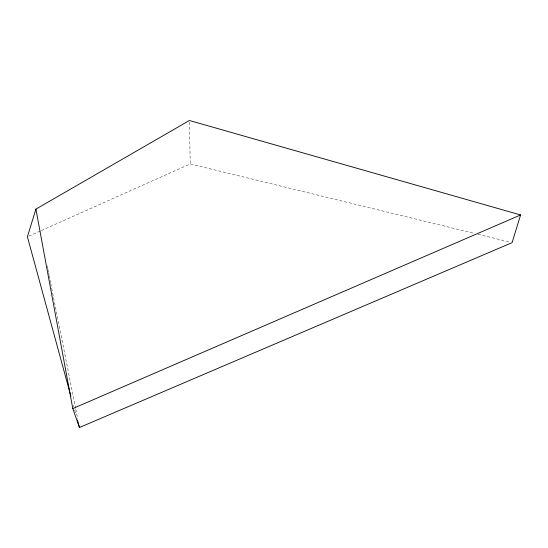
<?xml version="1.0" encoding="UTF-8"?>
<svg xmlns="http://www.w3.org/2000/svg" width="548" height="548" viewBox="0 0 548 548"><rect width="100%" height="100%" fill="white"/><g stroke="black" fill="none" stroke-linecap="round" stroke-linejoin="round"><path stroke-width="0.41" stroke-dasharray="2.74 2.06" d="M28.955 236.113L40.648 230.879M41.422 230.53L190.238 163.934L474.671 233.482M478 234.297L509.599 242.024M73.37 405.212L73.822 406.863M74.727 410.164L75.624 413.466M47.251 266.013L47.751 268.527M47.916 269.363L48.423 271.87M48.587 272.712L49.087 275.219M49.252 276.055L49.923 279.405M50.087 280.24L50.587 282.747M50.758 283.583L75.617 408.253M75.788 409.096L77.789 419.131M189.43 122.204L190.238 163.934"/><path stroke-width="0.82" d="M35.908 209.117L72.788 408.568L79.453 427.502L512.092 242.634L520.6 214.946L189.403 120.498L35.908 209.117L27.4 236.811L70.891 396.129M72.788 408.568L520.6 214.946M77.426 420.069L79.453 427.502"/></g></svg>
